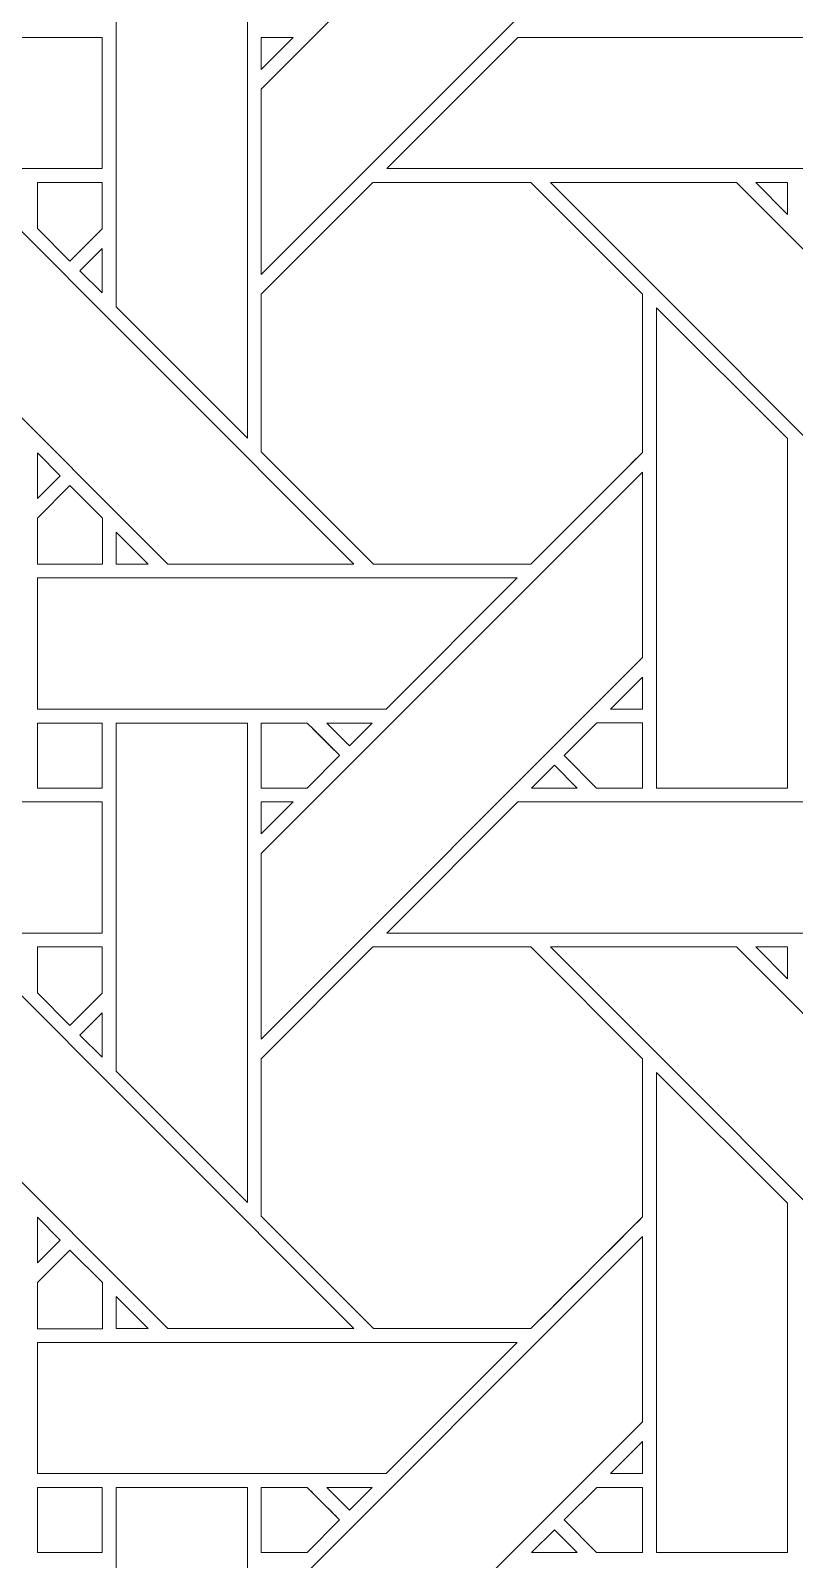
# Model space of a CAD drawing. Header units: inches. Extents: x 4.9 to 19.9, y 1.6 to 16.6.
# Drawn here: x 16.129 to 17.078, y 7.148 to 9.046 of the extents above; entities that cross this region are included whole.
import ezdxf

# ---------------------------------------------------------------- set-up
doc = ezdxf.new("R2010")
doc.units = ezdxf.units.IN
doc.header["$MEASUREMENT"] = 0
doc.layers.add('Design', color=7, linetype='Continuous', lineweight=0)

msp = doc.modelspace()

# ---------------------------------------------------------------- linework, layer by layer
at = {"layer": 'Design'}
for points, knots in [([(4.882854037814669, 16.59476386176223), (4.882854037814669, 16.59476386176223), (4.882854037814669, 1.594763861762152), (4.882854037814669, 1.594763861762152), (4.882854037814669, 1.594763861762152), (19.88285319010416, 1.594763861762152), (19.88285319010416, 1.594763861762152), (19.88285319010416, 1.594763861762152), (19.88285319010416, 16.59476386176223), (19.88285319010416, 16.59476386176223), (19.88285319010416, 16.59476386176223), (4.882854037814669, 16.59476386176223), (4.882854037814669, 16.59476386176223)], [0, 0, 0, 0, 1, 1, 1, 2, 2, 2, 3, 3, 3, 4, 4, 4, 4]), ([(5.683952837729848, 15.79366501657361), (5.683952837729848, 15.79366501657361), (5.683952837729848, 2.395862706950664), (5.683952837729848, 2.395862706950664), (5.683952837729848, 2.395862706950664), (19.08175439018904, 2.395862706950664), (19.08175439018904, 2.395862706950664), (19.08175439018904, 2.395862706950664), (19.08175439018904, 15.79366501657361), (19.08175439018904, 15.79366501657361), (19.08175439018904, 15.79366501657361), (5.683952837729848, 15.79366501657361), (5.683952837729848, 15.79366501657361)], [0, 0, 0, 0, 1, 1, 1, 2, 2, 2, 3, 3, 3, 4, 4, 4, 4]), ([(16.88897026909722, 9.216647677951388), (16.88897026909722, 9.216647677951388), (16.4153137207032, 8.742984347873264), (16.4153137207032, 8.742984347873264), (16.4153137207032, 8.742984347873264), (16.4153137207032, 8.973080952962238), (16.4153137207032, 8.973080952962238), (16.4153137207032, 8.973080952962238), (16.88897026909722, 9.446676466200087), (16.88897026909722, 9.446676466200087), (16.88897026909722, 9.446676466200087), (16.88897026909722, 9.216647677951388), (16.88897026909722, 9.216647677951388)], [0, 0, 0, 0, 1, 1, 1, 2, 2, 2, 3, 3, 3, 4, 4, 4, 4]), ([(16.23524305555555, 8.7030029296875), (16.23524305555555, 8.7030029296875), (16.23524305555555, 9.13519541422526), (16.23524305555555, 9.13519541422526), (16.23524305555555, 9.13519541422526), (16.39816114637584, 9.13519541422526), (16.39816114637584, 9.13519541422526), (16.39816114637584, 9.13519541422526), (16.39816114637584, 8.54008568657769), (16.39816114637584, 8.54008568657769), (16.39816114637584, 8.54008568657769), (16.23524305555555, 8.7030029296875), (16.23524305555555, 8.7030029296875)], [0, 0, 0, 0, 1, 1, 1, 2, 2, 2, 3, 3, 3, 4, 4, 4, 4]), ([(16.21769714355471, 9.037278917100695), (16.21769714355471, 9.037278917100695), (16.21769714355471, 8.87447018093533), (16.21769714355471, 8.87447018093533), (16.21769714355471, 8.87447018093533), (15.62242296006944, 8.87447018093533), (15.62242296006944, 8.87447018093533), (15.62242296006944, 8.87447018093533), (15.78527323404945, 9.037278917100695), (15.78527323404945, 9.037278917100695), (15.78527323404945, 9.037278917100695), (16.21769714355471, 9.037278917100695), (16.21769714355471, 9.037278917100695)], [0, 0, 0, 0, 1, 1, 1, 2, 2, 2, 3, 3, 3, 4, 4, 4, 4]), ([(16.45514424641929, 9.037278917100695), (16.45514424641929, 9.037278917100695), (16.4153137207032, 8.9974611070421), (16.4153137207032, 8.9974611070421), (16.4153137207032, 8.9974611070421), (16.4153137207032, 9.037278917100695), (16.4153137207032, 9.037278917100695), (16.4153137207032, 9.037278917100695), (16.45514424641929, 9.037278917100695), (16.45514424641929, 9.037278917100695)], [0, 0, 0, 0, 1, 1, 1, 2, 2, 2, 3, 3, 3, 3]), ([(17.16642591688376, 9.037278917100695), (17.16642591688376, 9.037278917100695), (17.16642591688376, 8.87447018093533), (17.16642591688376, 8.87447018093533), (17.16642591688376, 8.87447018093533), (16.57113986545139, 8.87447018093533), (16.57113986545139, 8.87447018093533), (16.57113986545139, 8.87447018093533), (16.73398844401041, 9.037278917100695), (16.73398844401041, 9.037278917100695), (16.73398844401041, 9.037278917100695), (17.16642591688376, 9.037278917100695), (17.16642591688376, 9.037278917100695)], [0, 0, 0, 0, 1, 1, 1, 2, 2, 2, 3, 3, 3, 4, 4, 4, 4]), ([(16.29927910698792, 8.383688184950087), (16.29927910698792, 8.383688184950087), (15.82573106553819, 8.857331169976128), (15.82573106553819, 8.857331169976128), (15.82573106553819, 8.857331169976128), (16.0566711425782, 8.857331169976128), (16.0566711425782, 8.857331169976128), (16.0566711425782, 8.857331169976128), (16.53031412760416, 8.383688184950087), (16.53031412760416, 8.383688184950087), (16.53031412760416, 8.383688184950087), (16.29927910698792, 8.383688184950087), (16.29927910698792, 8.383688184950087)], [0, 0, 0, 0, 1, 1, 1, 2, 2, 2, 3, 3, 3, 4, 4, 4, 4]), ([(16.21771918402778, 8.857332865397135), (16.21771918402778, 8.857332865397135), (16.21771918402778, 8.799736870659721), (16.21771918402778, 8.799736870659721), (16.21771918402778, 8.799736870659721), (16.1777903238932, 8.759786817762587), (16.1777903238932, 8.759786817762587), (16.1777903238932, 8.759786817762587), (16.13745795355903, 8.800128512912327), (16.13745795355903, 8.800128512912327), (16.13745795355903, 8.800128512912327), (16.13745795355903, 8.857332865397135), (16.13745795355903, 8.857332865397135), (16.13745795355903, 8.857332865397135), (16.21771918402778, 8.857332865397135), (16.21771918402778, 8.857332865397135)], [0, 0, 0, 0, 1, 1, 1, 2, 2, 2, 3, 3, 3, 4, 4, 4, 5, 5, 5, 5]), ([(16.1777903238932, 8.759786817762587), (16.1777903238932, 8.759786817762587), (16.13745795355903, 8.800128512912327), (16.13745795355903, 8.800128512912327), (16.13745795355903, 8.800128512912327), (16.13745795355903, 8.857332865397135), (16.13745795355903, 8.857332865397135), (16.13745795355903, 8.857332865397135), (16.21771918402778, 8.857332865397135), (16.21771918402778, 8.857332865397135), (16.21771918402778, 8.857332865397135), (16.21771918402778, 8.799736870659721), (16.21771918402778, 8.799736870659721), (16.21771918402778, 8.799736870659721), (16.1777903238932, 8.759786817762587), (16.1777903238932, 8.759786817762587)], [0, 0, 0, 0, 1, 1, 1, 2, 2, 2, 3, 3, 3, 4, 4, 4, 5, 5, 5, 5]), ([(16.55403306749139, 8.857318454318577), (16.55403306749139, 8.857318454318577), (16.750244140625, 8.857318454318577), (16.750244140625, 8.857318454318577), (16.750244140625, 8.857318454318577), (16.88899570041235, 8.71860165066189), (16.88899570041235, 8.71860165066189), (16.88899570041235, 8.71860165066189), (16.88899570041235, 8.522387186686197), (16.88899570041235, 8.522387186686197), (16.8711971706814, 8.504452175564236), (16.75927056206597, 8.392704433865015), (16.75028483072916, 8.383693271213108), (16.75028483072916, 8.383693271213108), (16.55457560221362, 8.383693271213108), (16.55457560221362, 8.383693271213108), (16.55457560221362, 8.383693271213108), (16.41533576117624, 8.52293480767144), (16.41533576117624, 8.52293480767144), (16.41533576117624, 8.52293480767144), (16.41533576117624, 8.71860165066189), (16.41533576117624, 8.71860165066189), (16.41533576117624, 8.71860165066189), (16.55403306749139, 8.857318454318577), (16.55403306749139, 8.857318454318577)], [0, 0, 0, 0, 1, 1, 1, 2, 2, 2, 3, 3, 3, 4, 4, 4, 5, 5, 5, 6, 6, 6, 7, 7, 7, 8, 8, 8, 8]), ([(16.88899570041235, 8.522387186686197), (16.87095981174042, 8.504200405544704), (16.75908067491319, 8.392514546712238), (16.75028483072916, 8.383693271213108), (16.75028483072916, 8.383693271213108), (16.55457560221362, 8.383693271213108), (16.55457560221362, 8.383693271213108), (16.55457560221362, 8.383693271213108), (16.41533576117624, 8.52293480767144), (16.41533576117624, 8.52293480767144), (16.41533576117624, 8.52293480767144), (16.41533576117624, 8.71860165066189), (16.41533576117624, 8.71860165066189), (16.41533576117624, 8.71860165066189), (16.55403306749139, 8.857318454318577), (16.55403306749139, 8.857318454318577), (16.55403306749139, 8.857318454318577), (16.750244140625, 8.857318454318577), (16.750244140625, 8.857318454318577), (16.750244140625, 8.857318454318577), (16.88899570041235, 8.71860165066189), (16.88899570041235, 8.71860165066189), (16.88899570041235, 8.71860165066189), (16.88899570041235, 8.522387186686197), (16.88899570041235, 8.522387186686197)], [0, 0, 0, 0, 1, 1, 1, 2, 2, 2, 3, 3, 3, 4, 4, 4, 5, 5, 5, 6, 6, 6, 7, 7, 7, 8, 8, 8, 8]), ([(17.24800618489583, 8.383688184950087), (17.24800618489583, 8.383688184950087), (16.77445983886721, 8.857331169976128), (16.77445983886721, 8.857331169976128), (16.77445983886721, 8.857331169976128), (17.00539991590709, 8.857331169976128), (17.00539991590709, 8.857331169976128), (17.00539991590709, 8.857331169976128), (17.47904459635416, 8.383688184950087), (17.47904459635416, 8.383688184950087), (17.47904459635416, 8.383688184950087), (17.24800618489583, 8.383688184950087), (17.24800618489583, 8.383688184950087)], [0, 0, 0, 0, 1, 1, 1, 2, 2, 2, 3, 3, 3, 4, 4, 4, 4]), ([(17.06895955403653, 8.857331169976128), (17.06895955403653, 8.857331169976128), (17.06895955403653, 8.817500644259983), (17.06895955403653, 8.817500644259983), (17.06895955403653, 8.817500644259983), (17.0295223659939, 8.857331169976128), (17.0295223659939, 8.857331169976128), (17.0295223659939, 8.857331169976128), (17.06895955403653, 8.857331169976128), (17.06895955403653, 8.857331169976128)], [0, 0, 0, 0, 1, 1, 1, 2, 2, 2, 3, 3, 3, 3]), ([(16.21769714355471, 8.775491502549913), (16.21769714355471, 8.775491502549913), (16.21769714355471, 8.720332675509983), (16.21769714355471, 8.720332675509983), (16.21769714355471, 8.720332675509983), (16.18992784288194, 8.747721354166666), (16.18992784288194, 8.747721354166666), (16.18992784288194, 8.747721354166666), (16.21769714355471, 8.775491502549913), (16.21769714355471, 8.775491502549913)], [0, 0, 0, 0, 1, 1, 1, 2, 2, 2, 3, 3, 3, 3]), ([(16.90610758463541, 8.105688307020399), (16.90610758463541, 8.105688307020399), (16.90610758463541, 8.701532999674479), (16.90610758463541, 8.701532999674479), (16.90610758463541, 8.701532999674479), (17.06887647840709, 8.539377848307291), (17.06887647840709, 8.539377848307291), (17.06887647840709, 8.539377848307291), (17.06887647840709, 8.105688307020399), (17.06887647840709, 8.105688307020399), (17.06887647840709, 8.105688307020399), (16.90610758463541, 8.105688307020399), (16.90610758463541, 8.105688307020399)], [0, 0, 0, 0, 1, 1, 1, 2, 2, 2, 3, 3, 3, 4, 4, 4, 4]), ([(16.13744947645401, 8.465120103624132), (16.13744947645401, 8.465120103624132), (16.13744947645401, 8.52188534206814), (16.13744947645401, 8.52188534206814), (16.13744947645401, 8.52188534206814), (16.16564263237847, 8.49329884847005), (16.16564263237847, 8.49329884847005), (16.16564263237847, 8.49329884847005), (16.13744947645401, 8.465120103624132), (16.13744947645401, 8.465120103624132)], [0, 0, 0, 0, 1, 1, 1, 2, 2, 2, 3, 3, 3, 3]), ([(16.88897026909722, 8.267925686306423), (16.88897026909722, 8.267925686306423), (16.4153137207032, 7.794254726833766), (16.4153137207032, 7.794254726833766), (16.4153137207032, 7.794254726833766), (16.4153137207032, 8.0243657430013), (16.4153137207032, 8.0243657430013), (16.4153137207032, 8.0243657430013), (16.88897026909722, 8.497953626844618), (16.88897026909722, 8.497953626844618), (16.88897026909722, 8.497953626844618), (16.88897026909722, 8.267925686306423), (16.88897026909722, 8.267925686306423)], [0, 0, 0, 0, 1, 1, 1, 2, 2, 2, 3, 3, 3, 4, 4, 4, 4]), ([(16.13747829861111, 8.383448282877604), (16.13747829861111, 8.383448282877604), (16.13747829861111, 8.440740797254774), (16.13747829861111, 8.440740797254774), (16.13747829861111, 8.440740797254774), (16.17780388726126, 8.481072319878471), (16.17780388726126, 8.481072319878471), (16.17780388726126, 8.481072319878471), (16.21813456217445, 8.440744188096788), (16.21813456217445, 8.440744188096788), (16.21813456217445, 8.440744188096788), (16.21813456217445, 8.383448282877604), (16.21813456217445, 8.383448282877604), (16.21813456217445, 8.383448282877604), (16.13747829861111, 8.383448282877604), (16.13747829861111, 8.383448282877604)], [0, 0, 0, 0, 1, 1, 1, 2, 2, 2, 3, 3, 3, 4, 4, 4, 5, 5, 5, 5]), ([(16.17780388726126, 8.481072319878471), (16.17780388726126, 8.481072319878471), (16.21813456217445, 8.440744188096788), (16.21813456217445, 8.440744188096788), (16.21813456217445, 8.440744188096788), (16.21813456217445, 8.383448282877604), (16.21813456217445, 8.383448282877604), (16.21813456217445, 8.383448282877604), (16.13747829861111, 8.383448282877604), (16.13747829861111, 8.383448282877604), (16.13747829861111, 8.383448282877604), (16.13747829861111, 8.440740797254774), (16.13747829861111, 8.440740797254774), (16.13747829861111, 8.440740797254774), (16.17780388726126, 8.481072319878471), (16.17780388726126, 8.481072319878471)], [0, 0, 0, 0, 1, 1, 1, 2, 2, 2, 3, 3, 3, 4, 4, 4, 5, 5, 5, 5]), ([(16.23536512586805, 8.383674621582031), (16.23536512586805, 8.383674621582031), (16.23536512586805, 8.423465304904514), (16.23536512586805, 8.423465304904514), (16.23536512586805, 8.423465304904514), (16.27508884006084, 8.383674621582031), (16.27508884006084, 8.383674621582031), (16.27508884006084, 8.383674621582031), (16.23536512586805, 8.383674621582031), (16.23536512586805, 8.383674621582031)], [0, 0, 0, 0, 1, 1, 1, 2, 2, 2, 3, 3, 3, 3]), ([(16.57043117947056, 8.203741285536024), (16.57043117947056, 8.203741285536024), (16.13746303982207, 8.203741285536024), (16.13746303982207, 8.203741285536024), (16.13746303982207, 8.203741285536024), (16.13746303982207, 8.36644066704644), (16.13746303982207, 8.36644066704644), (16.13746303982207, 8.36644066704644), (16.73315768771709, 8.36644066704644), (16.73315768771709, 8.36644066704644), (16.73315768771709, 8.36644066704644), (16.57043117947056, 8.203741285536024), (16.57043117947056, 8.203741285536024)], [0, 0, 0, 0, 1, 1, 1, 2, 2, 2, 3, 3, 3, 4, 4, 4, 4]), ([(16.88898383246528, 8.243531121148003), (16.88898383246528, 8.243531121148003), (16.88898383246528, 8.20375484890408), (16.88898383246528, 8.20375484890408), (16.88898383246528, 8.20375484890408), (16.84920756022138, 8.20375484890408), (16.84920756022138, 8.20375484890408), (16.84920756022138, 8.20375484890408), (16.88898383246528, 8.243531121148003), (16.88898383246528, 8.243531121148003)], [0, 0, 0, 0, 1, 1, 1, 2, 2, 2, 3, 3, 3, 3]), ([(16.13747829861111, 8.186459859212238), (16.13747829861111, 8.186459859212238), (16.21771918402778, 8.186459859212238), (16.21771918402778, 8.186459859212238), (16.21771918402778, 8.186459859212238), (16.21771918402778, 8.105678134494358), (16.21771918402778, 8.105678134494358), (16.21771918402778, 8.105678134494358), (16.13747829861111, 8.105678134494358), (16.13747829861111, 8.105678134494358), (16.13747829861111, 8.105678134494358), (16.13747829861111, 8.186459859212238), (16.13747829861111, 8.186459859212238)], [0, 0, 0, 0, 1, 1, 1, 2, 2, 2, 3, 3, 3, 4, 4, 4, 4]), ([(16.13747829861111, 8.105678134494358), (16.13747829861111, 8.105678134494358), (16.13747829861111, 8.186459859212238), (16.13747829861111, 8.186459859212238), (16.13747829861111, 8.186459859212238), (16.21771918402778, 8.186459859212238), (16.21771918402778, 8.186459859212238), (16.21771918402778, 8.186459859212238), (16.21771918402778, 8.105678134494358), (16.21771918402778, 8.105678134494358), (16.21771918402778, 8.105678134494358), (16.13747829861111, 8.105678134494358), (16.13747829861111, 8.105678134494358)], [0, 0, 0, 0, 1, 1, 1, 2, 2, 2, 3, 3, 3, 4, 4, 4, 4]), ([(16.23524305555555, 7.75426059299045), (16.23524305555555, 7.75426059299045), (16.23524305555555, 8.186466640896265), (16.23524305555555, 8.186466640896265), (16.23524305555555, 8.186466640896265), (16.39816114637584, 8.186466640896265), (16.39816114637584, 8.186466640896265), (16.39816114637584, 8.186466640896265), (16.39816114637584, 7.591356913248697), (16.39816114637584, 7.591356913248697), (16.39816114637584, 7.591356913248697), (16.23524305555555, 7.75426059299045), (16.23524305555555, 7.75426059299045)], [0, 0, 0, 0, 1, 1, 1, 2, 2, 2, 3, 3, 3, 4, 4, 4, 4]), ([(16.472395155165, 8.186459859212238), (16.47753228081597, 8.1813481648763), (16.50830417209209, 8.15052964952257), (16.51272922092014, 8.146105448404947), (16.51272922092014, 8.146105448404947), (16.4723086886936, 8.10568576388889), (16.4723086886936, 8.10568576388889), (16.4723086886936, 8.10568576388889), (16.41533576117624, 8.10568576388889), (16.41533576117624, 8.10568576388889), (16.41533576117624, 8.10568576388889), (16.41533576117624, 8.186459859212238), (16.41533576117624, 8.186459859212238), (16.41533576117624, 8.186459859212238), (16.472395155165, 8.186459859212238), (16.472395155165, 8.186459859212238)], [0, 0, 0, 0, 1, 1, 1, 2, 2, 2, 3, 3, 3, 4, 4, 4, 5, 5, 5, 5]), ([(16.51272922092014, 8.146105448404947), (16.51272922092014, 8.146105448404947), (16.4723086886936, 8.10568576388889), (16.4723086886936, 8.10568576388889), (16.4723086886936, 8.10568576388889), (16.41533576117624, 8.10568576388889), (16.41533576117624, 8.10568576388889), (16.41533576117624, 8.10568576388889), (16.41533576117624, 8.186459859212238), (16.41533576117624, 8.186459859212238), (16.41533576117624, 8.186459859212238), (16.472395155165, 8.186459859212238), (16.472395155165, 8.186459859212238), (16.47770521375876, 8.181177775065104), (16.50851101345486, 8.150325351291233), (16.51272922092014, 8.146105448404947)], [0, 0, 0, 0, 1, 1, 1, 2, 2, 2, 3, 3, 3, 4, 4, 4, 5, 5, 5, 5]), ([(16.49673122829861, 8.186466640896265), (16.49673122829861, 8.186466640896265), (16.55318366156681, 8.186466640896265), (16.55318366156681, 8.186466640896265), (16.55318366156681, 8.186466640896265), (16.52490912543403, 8.158287896050346), (16.52490912543403, 8.158287896050346), (16.52490912543403, 8.158287896050346), (16.49673122829861, 8.186466640896265), (16.49673122829861, 8.186466640896265)], [0, 0, 0, 0, 1, 1, 1, 2, 2, 2, 3, 3, 3, 3]), ([(16.83189392089846, 8.105678134494358), (16.83189392089846, 8.105678134494358), (16.79153951009112, 8.14605712890625), (16.79153951009112, 8.14605712890625), (16.79153951009112, 8.14605712890625), (16.83196851942276, 8.186483595106337), (16.83196851942276, 8.186483595106337), (16.83196851942276, 8.186483595106337), (16.8890092637804, 8.186483595106337), (16.8890092637804, 8.186483595106337), (16.8890092637804, 8.186483595106337), (16.8890092637804, 8.105678134494358), (16.8890092637804, 8.105678134494358), (16.8890092637804, 8.105678134494358), (16.83189392089846, 8.105678134494358), (16.83189392089846, 8.105678134494358)], [0, 0, 0, 0, 1, 1, 1, 2, 2, 2, 3, 3, 3, 4, 4, 4, 5, 5, 5, 5]), ([(16.8890092637804, 8.105678134494358), (16.8890092637804, 8.105678134494358), (16.83189392089846, 8.105678134494358), (16.83189392089846, 8.105678134494358), (16.83189392089846, 8.105678134494358), (16.79153951009112, 8.14605712890625), (16.79153951009112, 8.14605712890625), (16.79153951009112, 8.14605712890625), (16.83196851942276, 8.186483595106337), (16.83196851942276, 8.186483595106337), (16.83196851942276, 8.186483595106337), (16.8890092637804, 8.186483595106337), (16.8890092637804, 8.186483595106337), (16.8890092637804, 8.186483595106337), (16.8890092637804, 8.105678134494358), (16.8890092637804, 8.105678134494358)], [0, 0, 0, 0, 1, 1, 1, 2, 2, 2, 3, 3, 3, 4, 4, 4, 5, 5, 5, 5]), ([(16.7794019911025, 8.133948432074652), (16.7794019911025, 8.133948432074652), (16.80763414171014, 8.105688307020399), (16.80763414171014, 8.105688307020399), (16.80763414171014, 8.105688307020399), (16.75114101833765, 8.105688307020399), (16.75114101833765, 8.105688307020399), (16.75114101833765, 8.105688307020399), (16.7794019911025, 8.133948432074652), (16.7794019911025, 8.133948432074652)], [0, 0, 0, 0, 1, 1, 1, 2, 2, 2, 3, 3, 3, 3]), ([(16.21769714355471, 8.088549296061197), (16.21769714355471, 8.088549296061197), (16.21769714355471, 7.925740559895833), (16.21769714355471, 7.925740559895833), (16.21769714355471, 7.925740559895833), (15.62240939670139, 7.925740559895833), (15.62240939670139, 7.925740559895833), (15.62240939670139, 7.925740559895833), (15.78527323404945, 8.088549296061197), (15.78527323404945, 8.088549296061197), (15.78527323404945, 8.088549296061197), (16.21769714355471, 8.088549296061197), (16.21769714355471, 8.088549296061197)], [0, 0, 0, 0, 1, 1, 1, 2, 2, 2, 3, 3, 3, 4, 4, 4, 4]), ([(16.45514424641929, 8.088549296061197), (16.45514424641929, 8.088549296061197), (16.4153137207032, 8.048732333713108), (16.4153137207032, 8.048732333713108), (16.4153137207032, 8.048732333713108), (16.4153137207032, 8.088549296061197), (16.4153137207032, 8.088549296061197), (16.4153137207032, 8.088549296061197), (16.45514424641929, 8.088549296061197), (16.45514424641929, 8.088549296061197)], [0, 0, 0, 0, 1, 1, 1, 2, 2, 2, 3, 3, 3, 3]), ([(17.16642591688376, 8.088549296061197), (17.16642591688376, 8.088549296061197), (17.16642591688376, 7.925740559895833), (17.16642591688376, 7.925740559895833), (17.16642591688376, 7.925740559895833), (16.57113986545139, 7.925740559895833), (16.57113986545139, 7.925740559895833), (16.57113986545139, 7.925740559895833), (16.73398844401041, 8.088549296061197), (16.73398844401041, 8.088549296061197), (16.73398844401041, 8.088549296061197), (17.16642591688376, 8.088549296061197), (17.16642591688376, 8.088549296061197)], [0, 0, 0, 0, 1, 1, 1, 2, 2, 2, 3, 3, 3, 4, 4, 4, 4]), ([(16.29927910698792, 7.434959411621093), (16.29927910698792, 7.434959411621093), (15.82573106553819, 7.908602396647134), (15.82573106553819, 7.908602396647134), (15.82573106553819, 7.908602396647134), (16.0566711425782, 7.908602396647134), (16.0566711425782, 7.908602396647134), (16.0566711425782, 7.908602396647134), (16.53031412760416, 7.434959411621093), (16.53031412760416, 7.434959411621093), (16.53031412760416, 7.434959411621093), (16.29927910698792, 7.434959411621093), (16.29927910698792, 7.434959411621093)], [0, 0, 0, 0, 1, 1, 1, 2, 2, 2, 3, 3, 3, 4, 4, 4, 4]), ([(16.21771918402778, 7.90859646267361), (16.21771918402778, 7.90859646267361), (16.21771918402778, 7.851000467936197), (16.21771918402778, 7.851000467936197), (16.21771918402778, 7.851000467936197), (16.1777903238932, 7.811050415039062), (16.1777903238932, 7.811050415039062), (16.1777903238932, 7.811050415039062), (16.13745795355903, 7.851392110188801), (16.13745795355903, 7.851392110188801), (16.13745795355903, 7.851392110188801), (16.13745795355903, 7.90859646267361), (16.13745795355903, 7.90859646267361), (16.13745795355903, 7.90859646267361), (16.21771918402778, 7.90859646267361), (16.21771918402778, 7.90859646267361)], [0, 0, 0, 0, 1, 1, 1, 2, 2, 2, 3, 3, 3, 4, 4, 4, 5, 5, 5, 5]), ([(16.1777903238932, 7.811050415039062), (16.1777903238932, 7.811050415039062), (16.13745795355903, 7.851392110188801), (16.13745795355903, 7.851392110188801), (16.13745795355903, 7.851392110188801), (16.13745795355903, 7.90859646267361), (16.13745795355903, 7.90859646267361), (16.13745795355903, 7.90859646267361), (16.21771918402778, 7.90859646267361), (16.21771918402778, 7.90859646267361), (16.21771918402778, 7.90859646267361), (16.21771918402778, 7.851000467936197), (16.21771918402778, 7.851000467936197), (16.21771918402778, 7.851000467936197), (16.1777903238932, 7.811050415039062), (16.1777903238932, 7.811050415039062)], [0, 0, 0, 0, 1, 1, 1, 2, 2, 2, 3, 3, 3, 4, 4, 4, 5, 5, 5, 5]), ([(16.55403306749139, 7.908582899305555), (16.55403306749139, 7.908582899305555), (16.750244140625, 7.908582899305555), (16.750244140625, 7.908582899305555), (16.750244140625, 7.908582899305555), (16.88899570041235, 7.769865247938367), (16.88899570041235, 7.769865247938367), (16.88899570041235, 7.769865247938367), (16.88899570041235, 7.573650783962673), (16.88899570041235, 7.573650783962673), (16.8711971706814, 7.555715772840711), (16.75927056206597, 7.443968878851996), (16.75028483072916, 7.434956868489583), (16.75028483072916, 7.434956868489583), (16.55458238389764, 7.434956868489583), (16.55458238389764, 7.434956868489583), (16.55458238389764, 7.434956868489583), (16.41533576117624, 7.574198404947916), (16.41533576117624, 7.574198404947916), (16.41533576117624, 7.574198404947916), (16.41533576117624, 7.769865247938367), (16.41533576117624, 7.769865247938367), (16.41533576117624, 7.769865247938367), (16.55403306749139, 7.908582899305555), (16.55403306749139, 7.908582899305555)], [0, 0, 0, 0, 1, 1, 1, 2, 2, 2, 3, 3, 3, 4, 4, 4, 5, 5, 5, 6, 6, 6, 7, 7, 7, 8, 8, 8, 8]), ([(16.88899570041235, 7.573650783962673), (16.87105475531681, 7.555572509765625), (16.75916205512153, 7.443859524197048), (16.75028483072916, 7.434956868489583), (16.75028483072916, 7.434956868489583), (16.55458238389764, 7.434956868489583), (16.55458238389764, 7.434956868489583), (16.55458238389764, 7.434956868489583), (16.41533576117624, 7.574198404947916), (16.41533576117624, 7.574198404947916), (16.41533576117624, 7.574198404947916), (16.41533576117624, 7.769865247938367), (16.41533576117624, 7.769865247938367), (16.41533576117624, 7.769865247938367), (16.55403306749139, 7.908582899305555), (16.55403306749139, 7.908582899305555), (16.55403306749139, 7.908582899305555), (16.750244140625, 7.908582899305555), (16.750244140625, 7.908582899305555), (16.750244140625, 7.908582899305555), (16.88899570041235, 7.769865247938367), (16.88899570041235, 7.769865247938367), (16.88899570041235, 7.769865247938367), (16.88899570041235, 7.573650783962673), (16.88899570041235, 7.573650783962673)], [0, 0, 0, 0, 1, 1, 1, 2, 2, 2, 3, 3, 3, 4, 4, 4, 5, 5, 5, 6, 6, 6, 7, 7, 7, 8, 8, 8, 8]), ([(17.24800618489583, 7.434959411621093), (17.24800618489583, 7.434959411621093), (16.77445983886721, 7.908602396647134), (16.77445983886721, 7.908602396647134), (16.77445983886721, 7.908602396647134), (17.00539991590709, 7.908602396647134), (17.00539991590709, 7.908602396647134), (17.00539991590709, 7.908602396647134), (17.47904459635416, 7.434959411621093), (17.47904459635416, 7.434959411621093), (17.47904459635416, 7.434959411621093), (17.24800618489583, 7.434959411621093), (17.24800618489583, 7.434959411621093)], [0, 0, 0, 0, 1, 1, 1, 2, 2, 2, 3, 3, 3, 4, 4, 4, 4]), ([(17.06895955403653, 7.908602396647134), (17.06895955403653, 7.908602396647134), (17.06895955403653, 7.868771023220485), (17.06895955403653, 7.868771023220485), (17.06895955403653, 7.868771023220485), (17.0295223659939, 7.908602396647134), (17.0295223659939, 7.908602396647134), (17.0295223659939, 7.908602396647134), (17.06895955403653, 7.908602396647134), (17.06895955403653, 7.908602396647134)], [0, 0, 0, 0, 1, 1, 1, 2, 2, 2, 3, 3, 3, 3]), ([(16.21769714355471, 7.826761881510416), (16.21769714355471, 7.826761881510416), (16.21769714355471, 7.771603054470485), (16.21769714355471, 7.771603054470485), (16.21769714355471, 7.771603054470485), (16.18992784288194, 7.798992580837673), (16.18992784288194, 7.798992580837673), (16.18992784288194, 7.798992580837673), (16.21769714355471, 7.826761881510416), (16.21769714355471, 7.826761881510416)], [0, 0, 0, 0, 1, 1, 1, 2, 2, 2, 3, 3, 3, 3]), ([(16.90610758463541, 7.156958685980902), (16.90610758463541, 7.156958685980902), (16.90610758463541, 7.752804226345485), (16.90610758463541, 7.752804226345485), (16.90610758463541, 7.752804226345485), (17.06887647840709, 7.590648227267794), (17.06887647840709, 7.590648227267794), (17.06887647840709, 7.590648227267794), (17.06887647840709, 7.156958685980902), (17.06887647840709, 7.156958685980902), (17.06887647840709, 7.156958685980902), (16.90610758463541, 7.156958685980902), (16.90610758463541, 7.156958685980902)], [0, 0, 0, 0, 1, 1, 1, 2, 2, 2, 3, 3, 3, 4, 4, 4, 4]), ([(16.13744947645401, 7.516391330295138), (16.13744947645401, 7.516391330295138), (16.13744947645401, 7.573156568739149), (16.13744947645401, 7.573156568739149), (16.13744947645401, 7.573156568739149), (16.16564263237847, 7.544569227430555), (16.16564263237847, 7.544569227430555), (16.16564263237847, 7.544569227430555), (16.13744947645401, 7.516391330295138), (16.13744947645401, 7.516391330295138)], [0, 0, 0, 0, 1, 1, 1, 2, 2, 2, 3, 3, 3, 3]), ([(16.88897026909722, 7.319196065266926), (16.88897026909722, 7.319196065266926), (16.4153137207032, 6.845539516872829), (16.4153137207032, 6.845539516872829), (16.4153137207032, 6.845539516872829), (16.4153137207032, 7.075636121961805), (16.4153137207032, 7.075636121961805), (16.4153137207032, 7.075636121961805), (16.88897026909722, 7.549224853515625), (16.88897026909722, 7.549224853515625), (16.88897026909722, 7.549224853515625), (16.88897026909722, 7.319196065266926), (16.88897026909722, 7.319196065266926)], [0, 0, 0, 0, 1, 1, 1, 2, 2, 2, 3, 3, 3, 4, 4, 4, 4]), ([(16.13747829861111, 7.434718661838107), (16.13747829861111, 7.434718661838107), (16.13747829861111, 7.49200439453125), (16.13747829861111, 7.49200439453125), (16.13747829861111, 7.49200439453125), (16.17780388726126, 7.532335917154947), (16.17780388726126, 7.532335917154947), (16.17780388726126, 7.532335917154947), (16.21813456217445, 7.492007785373263), (16.21813456217445, 7.492007785373263), (16.21813456217445, 7.492007785373263), (16.21813456217445, 7.434718661838107), (16.21813456217445, 7.434718661838107), (16.21813456217445, 7.434718661838107), (16.13747829861111, 7.434718661838107), (16.13747829861111, 7.434718661838107)], [0, 0, 0, 0, 1, 1, 1, 2, 2, 2, 3, 3, 3, 4, 4, 4, 5, 5, 5, 5]), ([(16.17780388726126, 7.532335917154947), (16.17780388726126, 7.532335917154947), (16.21813456217445, 7.492007785373263), (16.21813456217445, 7.492007785373263), (16.21813456217445, 7.492007785373263), (16.21813456217445, 7.434718661838107), (16.21813456217445, 7.434718661838107), (16.21813456217445, 7.434718661838107), (16.13747829861111, 7.434718661838107), (16.13747829861111, 7.434718661838107), (16.13747829861111, 7.434718661838107), (16.13747829861111, 7.49200439453125), (16.13747829861111, 7.49200439453125), (16.13747829861111, 7.49200439453125), (16.17780388726126, 7.532335917154947), (16.17780388726126, 7.532335917154947)], [0, 0, 0, 0, 1, 1, 1, 2, 2, 2, 3, 3, 3, 4, 4, 4, 5, 5, 5, 5]), ([(16.23536512586805, 7.434945848253037), (16.23536512586805, 7.434945848253037), (16.23536512586805, 7.474735683865016), (16.23536512586805, 7.474735683865016), (16.23536512586805, 7.474735683865016), (16.27507527669278, 7.434945848253037), (16.27507527669278, 7.434945848253037), (16.27507527669278, 7.434945848253037), (16.23536512586805, 7.434945848253037), (16.23536512586805, 7.434945848253037)], [0, 0, 0, 0, 1, 1, 1, 2, 2, 2, 3, 3, 3, 3]), ([(16.57041761610251, 7.255011664496527), (16.57041761610251, 7.255011664496527), (16.13746303982207, 7.255011664496527), (16.13746303982207, 7.255011664496527), (16.13746303982207, 7.255011664496527), (16.13746303982207, 7.417711893717447), (16.13746303982207, 7.417711893717447), (16.13746303982207, 7.417711893717447), (16.73315768771709, 7.417711893717447), (16.73315768771709, 7.417711893717447), (16.73315768771709, 7.417711893717447), (16.57041761610251, 7.255011664496527), (16.57041761610251, 7.255011664496527)], [0, 0, 0, 0, 1, 1, 1, 2, 2, 2, 3, 3, 3, 4, 4, 4, 4]), ([(16.88898383246528, 7.294802347819009), (16.88898383246528, 7.294802347819009), (16.88898383246528, 7.255025227864583), (16.88898383246528, 7.255025227864583), (16.88898383246528, 7.255025227864583), (16.84920756022138, 7.255025227864583), (16.84920756022138, 7.255025227864583), (16.84920756022138, 7.255025227864583), (16.88898383246528, 7.294802347819009), (16.88898383246528, 7.294802347819009)], [0, 0, 0, 0, 1, 1, 1, 2, 2, 2, 3, 3, 3, 3]), ([(16.13747829861111, 7.237724304199218), (16.13747829861111, 7.237724304199218), (16.21771918402778, 7.237724304199218), (16.21771918402778, 7.237724304199218), (16.21771918402778, 7.237724304199218), (16.21771918402778, 7.156942579481336), (16.21771918402778, 7.156942579481336), (16.21771918402778, 7.156942579481336), (16.13747829861111, 7.156942579481336), (16.13747829861111, 7.156942579481336), (16.13747829861111, 7.156942579481336), (16.13747829861111, 7.237724304199218), (16.13747829861111, 7.237724304199218)], [0, 0, 0, 0, 1, 1, 1, 2, 2, 2, 3, 3, 3, 4, 4, 4, 4]), ([(16.13747829861111, 7.156942579481336), (16.13747829861111, 7.156942579481336), (16.13747829861111, 7.237724304199218), (16.13747829861111, 7.237724304199218), (16.13747829861111, 7.237724304199218), (16.21771918402778, 7.237724304199218), (16.21771918402778, 7.237724304199218), (16.21771918402778, 7.237724304199218), (16.21771918402778, 7.156942579481336), (16.21771918402778, 7.156942579481336), (16.21771918402778, 7.156942579481336), (16.13747829861111, 7.156942579481336), (16.13747829861111, 7.156942579481336)], [0, 0, 0, 0, 1, 1, 1, 2, 2, 2, 3, 3, 3, 4, 4, 4, 4]), ([(16.23524305555555, 6.805545383029513), (16.23524305555555, 6.805545383029513), (16.23524305555555, 7.23773701985677), (16.23524305555555, 7.23773701985677), (16.23524305555555, 7.23773701985677), (16.39816114637584, 7.23773701985677), (16.39816114637584, 7.23773701985677), (16.39816114637584, 7.23773701985677), (16.39816114637584, 6.6426272922092), (16.39816114637584, 6.6426272922092), (16.39816114637584, 6.6426272922092), (16.23524305555555, 6.805545383029513), (16.23524305555555, 6.805545383029513)], [0, 0, 0, 0, 1, 1, 1, 2, 2, 2, 3, 3, 3, 4, 4, 4, 4]), ([(16.472395155165, 7.237724304199218), (16.47753228081597, 7.232612609863281), (16.50830417209209, 7.201800028483072), (16.51272922092014, 7.19737582736545), (16.51272922092014, 7.19737582736545), (16.4723086886936, 7.156949361165364), (16.4723086886936, 7.156949361165364), (16.4723086886936, 7.156949361165364), (16.41533576117624, 7.156949361165364), (16.41533576117624, 7.156949361165364), (16.41533576117624, 7.156949361165364), (16.41533576117624, 7.237724304199218), (16.41533576117624, 7.237724304199218), (16.41533576117624, 7.237724304199218), (16.472395155165, 7.237724304199218), (16.472395155165, 7.237724304199218)], [0, 0, 0, 0, 1, 1, 1, 2, 2, 2, 3, 3, 3, 4, 4, 4, 5, 5, 5, 5]), ([(16.51272922092014, 7.19737582736545), (16.51272922092014, 7.19737582736545), (16.4723086886936, 7.156949361165364), (16.4723086886936, 7.156949361165364), (16.4723086886936, 7.156949361165364), (16.41533576117624, 7.156949361165364), (16.41533576117624, 7.156949361165364), (16.41533576117624, 7.156949361165364), (16.41533576117624, 7.237724304199218), (16.41533576117624, 7.237724304199218), (16.41533576117624, 7.237724304199218), (16.472395155165, 7.237724304199218), (16.472395155165, 7.237724304199218), (16.47771877712681, 7.232429504394531), (16.50852457682291, 7.20158216688368), (16.51272922092014, 7.19737582736545)], [0, 0, 0, 0, 1, 1, 1, 2, 2, 2, 3, 3, 3, 4, 4, 4, 5, 5, 5, 5]), ([(16.49673122829861, 7.23773701985677), (16.49673122829861, 7.23773701985677), (16.55319722493487, 7.23773701985677), (16.55319722493487, 7.23773701985677), (16.55319722493487, 7.23773701985677), (16.52490912543403, 7.209559122721353), (16.52490912543403, 7.209559122721353), (16.52490912543403, 7.209559122721353), (16.49673122829861, 7.23773701985677), (16.49673122829861, 7.23773701985677)], [0, 0, 0, 0, 1, 1, 1, 2, 2, 2, 3, 3, 3, 3]), ([(16.83189392089846, 7.156942579481336), (16.83189392089846, 7.156942579481336), (16.79153951009112, 7.197321573893228), (16.79153951009112, 7.197321573893228), (16.79153951009112, 7.197321573893228), (16.83196851942276, 7.237748040093315), (16.83196851942276, 7.237748040093315), (16.83196851942276, 7.237748040093315), (16.8890092637804, 7.237748040093315), (16.8890092637804, 7.237748040093315), (16.8890092637804, 7.237748040093315), (16.8890092637804, 7.156942579481336), (16.8890092637804, 7.156942579481336), (16.8890092637804, 7.156942579481336), (16.83189392089846, 7.156942579481336), (16.83189392089846, 7.156942579481336)], [0, 0, 0, 0, 1, 1, 1, 2, 2, 2, 3, 3, 3, 4, 4, 4, 5, 5, 5, 5]), ([(16.8890092637804, 7.156942579481336), (16.8890092637804, 7.156942579481336), (16.83189392089846, 7.156942579481336), (16.83189392089846, 7.156942579481336), (16.83189392089846, 7.156942579481336), (16.79153951009112, 7.197321573893228), (16.79153951009112, 7.197321573893228), (16.79153951009112, 7.197321573893228), (16.83196851942276, 7.237748040093315), (16.83196851942276, 7.237748040093315), (16.83196851942276, 7.237748040093315), (16.8890092637804, 7.237748040093315), (16.8890092637804, 7.237748040093315), (16.8890092637804, 7.237748040093315), (16.8890092637804, 7.156942579481336), (16.8890092637804, 7.156942579481336)], [0, 0, 0, 0, 1, 1, 1, 2, 2, 2, 3, 3, 3, 4, 4, 4, 5, 5, 5, 5]), ([(16.7794019911025, 7.185218811035156), (16.7794019911025, 7.185218811035156), (16.8076477050782, 7.156958685980902), (16.8076477050782, 7.156958685980902), (16.8076477050782, 7.156958685980902), (16.75114101833765, 7.156958685980902), (16.75114101833765, 7.156958685980902), (16.75114101833765, 7.156958685980902), (16.7794019911025, 7.185218811035156), (16.7794019911025, 7.185218811035156)], [0, 0, 0, 0, 1, 1, 1, 2, 2, 2, 3, 3, 3, 3])]:
    msp.add_open_spline(points, degree=3, knots=knots, dxfattribs=at)

doc.saveas('drawing.dxf')
